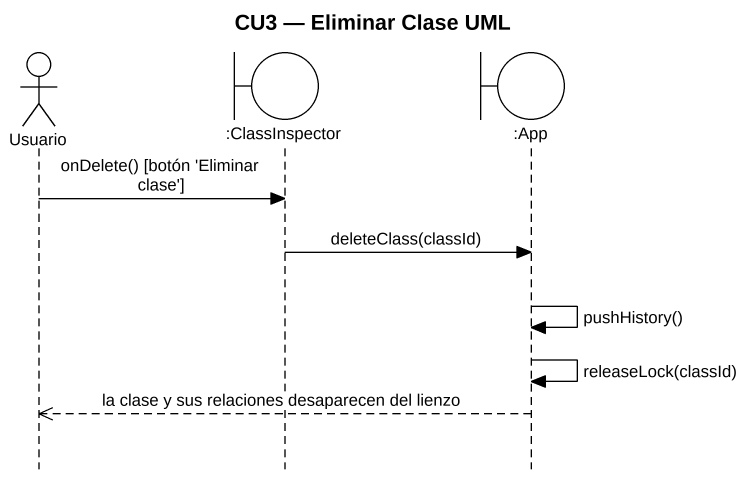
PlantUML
@startuml
title CU3 — Eliminar Clase UML
hide footbox
actor Usuario
boundary ":ClassInspector" as ClassInspector
boundary ":App" as App

Usuario -> ClassInspector : onDelete() [botón 'Eliminar clase']
ClassInspector -> App : deleteClass(classId)
App -> App : pushHistory()
App -> App : releaseLock(classId)
App -->> Usuario : la clase y sus relaciones desaparecen del lienzo
@enduml
